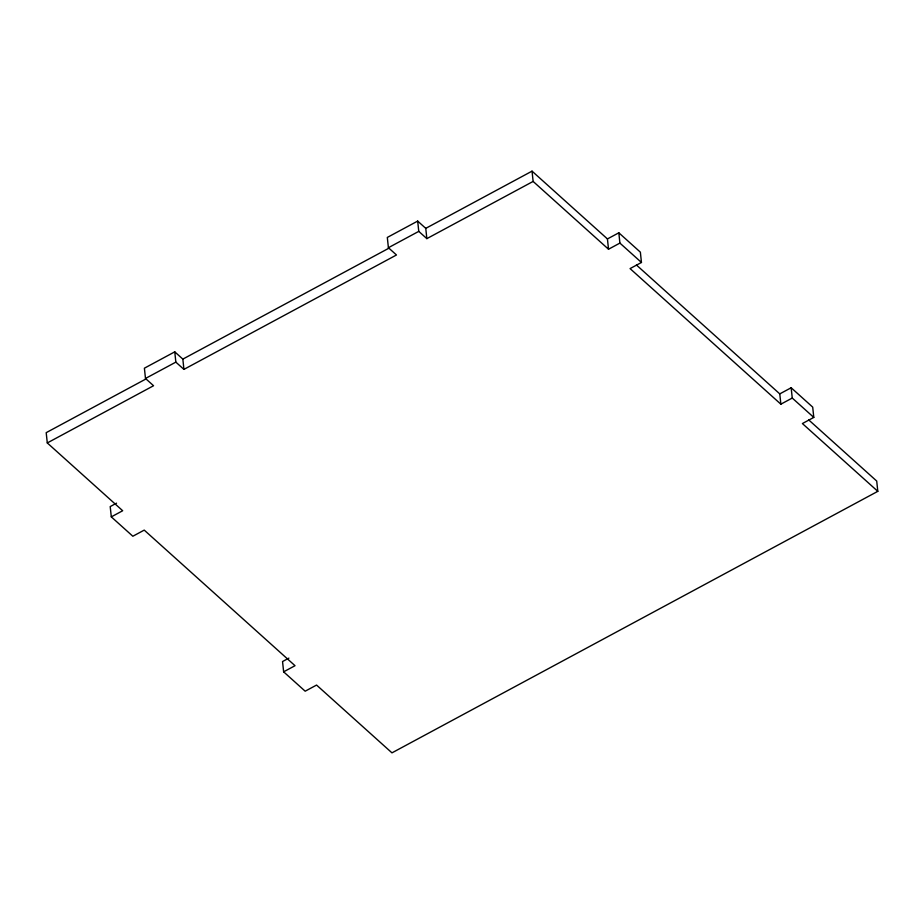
<?xml version="1.0" encoding="UTF-8"?>
<svg xmlns="http://www.w3.org/2000/svg" width="924" height="924" viewBox="0 0 924 924"><rect width="100%" height="100%" fill="white"/><g stroke="black" fill="none" stroke-linecap="round" stroke-linejoin="round"><path stroke-width="1.39" d="M425.768 228.355L532.039 171.148L533.125 181.427L426.842 238.635L425.768 228.355L417.683 221.09L387.318 237.433L388.403 247.713L396.477 254.978L183.922 369.392L182.848 359.113L174.763 351.848L144.398 368.191L145.484 378.47L153.557 385.735L47.286 442.942L122.684 510.741L111.296 516.874L132.837 536.243L144.225 530.11L295.022 665.696L283.633 671.829L305.174 691.198L316.562 685.065L391.961 752.852L877.8 491.337L876.714 481.058L808.754 419.946M145.484 378.47L175.849 362.127L174.763 351.848M388.403 247.713L418.768 231.37L417.683 221.09M146.154 378.863L46.2 432.663L47.286 442.942M182.848 359.113L389.073 248.106M116.54 503.176L110.21 506.583L111.296 516.874M618.826 232.802L619.9 243.093L608.523 249.226L607.438 238.935L618.826 232.802L640.367 252.171L641.452 262.462L630.064 268.595L780.861 404.181L792.249 398.048L791.163 387.757L779.775 393.89L780.861 404.181M288.877 658.131L282.548 661.538L283.633 671.829M791.163 387.757L812.704 407.126L813.79 417.417L802.402 423.55L877.8 491.337M619.9 243.093L641.452 262.462M792.249 398.048L813.79 417.417M532.039 171.148L607.438 238.935M636.463 265.038L779.775 393.89M533.125 181.427L608.523 249.226M418.768 231.37L426.842 238.635M175.849 362.127L183.922 369.392"/></g></svg>
